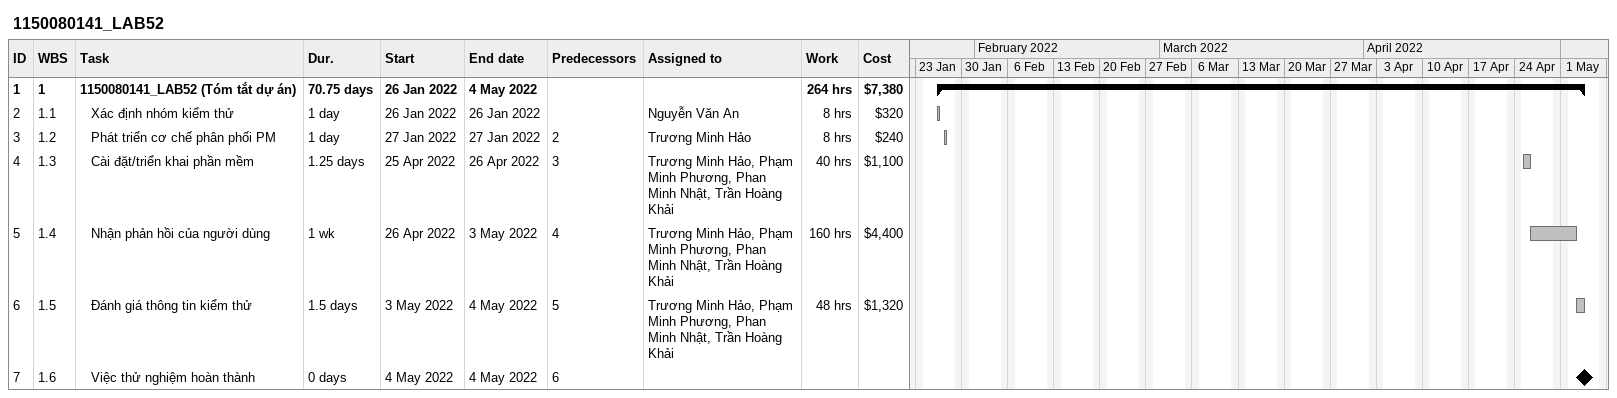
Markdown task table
1150080141_LAB52

| ID | WBS | Task | Duration | Start | Finish | Predecessors | Resources | Work (h) | Cost ($) |
|---|---|---|---|---|---|---|---|---|---|
| 1 | 1 | **1150080141_LAB52 (Tóm tắt dự án)** | 70.75d | 2022-01-26 | 2022-05-04 |  |  | 264 | 7380 |
| 2 | 1.1 | Xác định nhóm kiểm thử | 1d | 2022-01-26 | 2022-01-26 |  | Nguyễn Văn An | 8 | 320 |
| 3 | 1.2 | Phát triển cơ chế phân phối PM | 1d | 2022-01-27 | 2022-01-27 | 2 | Trương Minh Hảo | 8 | 240 |
| 4 | 1.3 | Cài đặt/triển khai phần mềm | 1.25d | 2022-04-25 | 2022-04-26 | 3 | Trương Minh Hảo, Phạm Minh Phương, Phan Minh Nhật, Trần Hoàng Khải | 40 | 1100 |
| 5 | 1.4 | Nhận phản hồi của người dùng | 1w | 2022-04-26 | 2022-05-03 | 4 | Trương Minh Hảo, Phạm Minh Phương, Phan Minh Nhật, Trần Hoàng Khải | 160 | 4400 |
| 6 | 1.5 | Đánh giá thông tin kiểm thử | 1.5d | 2022-05-03 | 2022-05-04 | 5 | Trương Minh Hảo, Phạm Minh Phương, Phan Minh Nhật, Trần Hoàng Khải | 48 | 1320 |
| 7 | 1.6 | Việc thử nghiệm hoàn thành | 0d | 2022-05-04 | 2022-05-04 | 6 |  |  |  |
